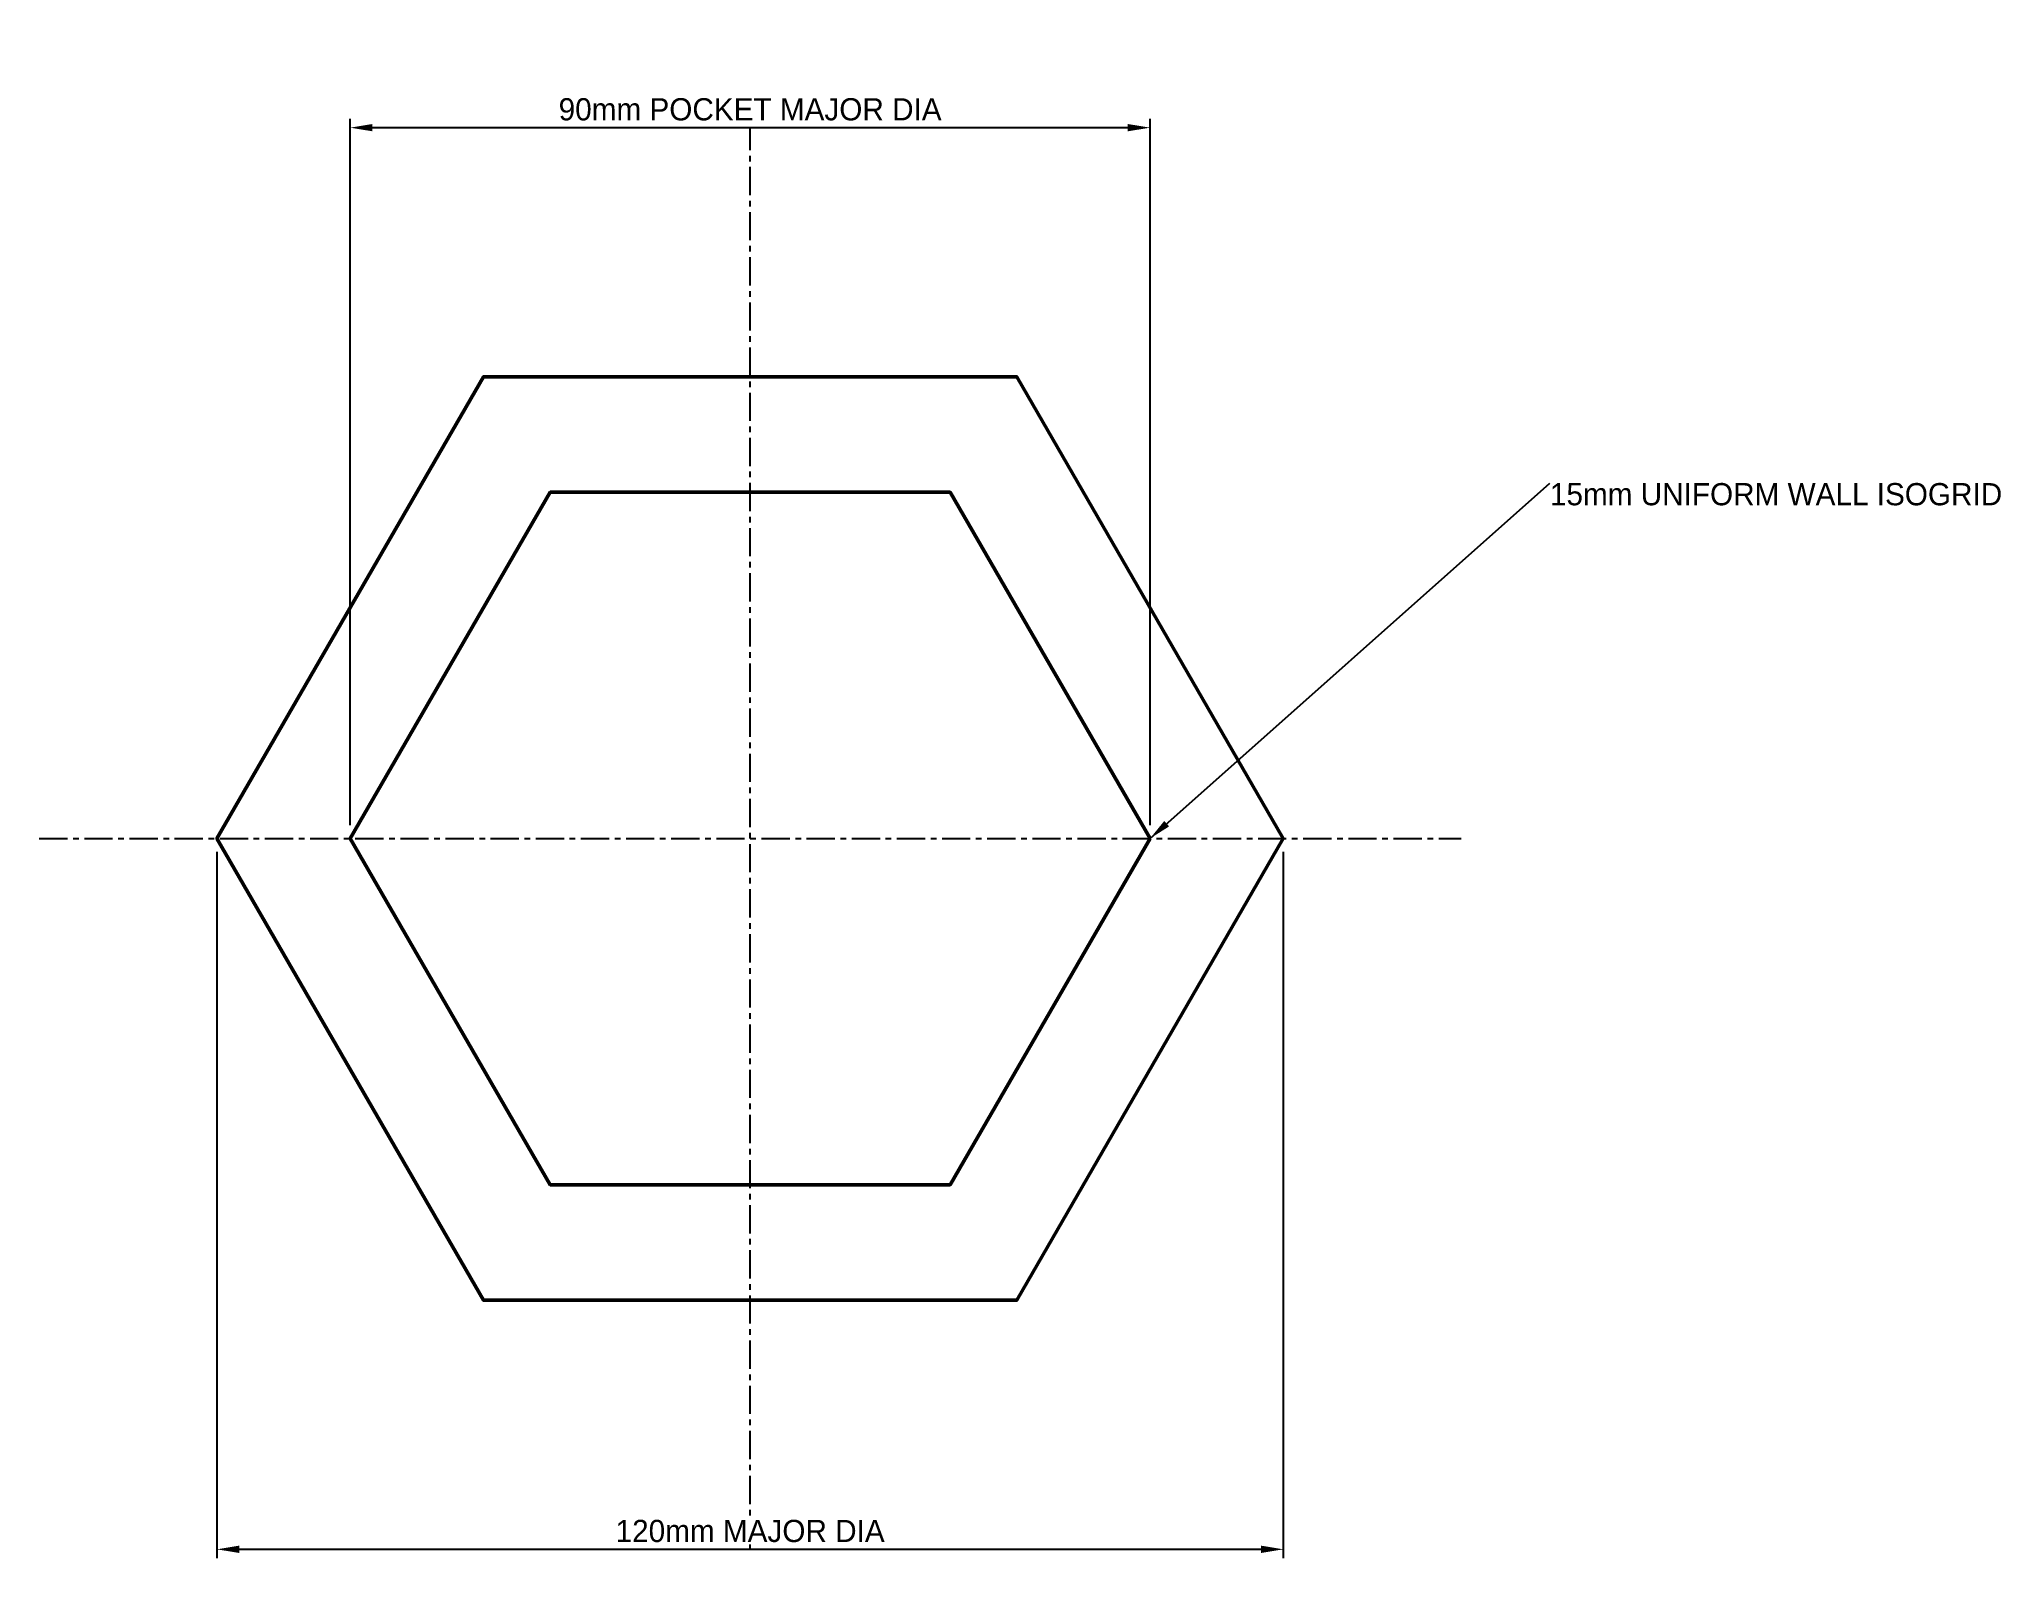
# Model space of a CAD drawing. Header units: metres. Extents: x 20 to 241, y 16 to 190.
import ezdxf

# ---------------------------------------------------------------- set-up
doc = ezdxf.new("R2010")
doc.units = ezdxf.units.M
doc.linetypes.add('CENTER', pattern=[5.08, 3.175, -0.635, 0.635, -0.635])
for name, color, linetype, lineweight in [('CENTERLINES', 7, 'CENTER', 25), ('DIMENSIONS', 7, 'Continuous', 25), ('GEOMETRY', 7, 'Continuous', 50)]:
    doc.layers.add(name, color=color, linetype=linetype, lineweight=lineweight)
doc.dimstyles.new('ENGINEERING_STYLE', dxfattribs={"dimtxt": 2.5, "dimasz": 2.5, "dimexe": 1, "dimexo": 1.5, "dimgap": 0.8, "dimtad": 1, "dimcen": 2.5, "dimazin": 3, "dimtfac": 1, "dimtmove": 0, "dimatfit": 3, "dimtfill": 1})

msp = doc.modelspace()

# ---------------------------------------------------------------- linework, layer by layer
at = {"layer": 'CENTERLINES'}
for p, q in [((100, 20), (100, 180)), ((20, 100), (180, 100))]:
    msp.add_line(p, q, dxfattribs=at)
at = {"layer": 'GEOMETRY'}
for points in [[(160, 100), (130, 151.962), (70, 151.962), (40, 100), (70, 48.038), (130, 48.038)], [(145, 100), (122.5, 138.971), (77.5, 138.971), (55, 100), (77.5, 61.029), (122.5, 61.029)]]:
    msp.add_lwpolyline(points, close=True, dxfattribs=at)

# ---------------------------------------------------------------- texts
at = {"layer": 'DIMENSIONS', "insert": (190, 140), "char_height": 2.5, "attachment_point": 1}
msp.add_mtext('15mm UNIFORM WALL ISOGRID', dxfattribs=at)

# ---------------------------------------------------------------- next in the draw order: dimensions: what is measured, and where the dimension line sits
at = {"layer": 'DIMENSIONS'}
msp.add_linear_dim(base=(40, 20), p1=(40, 100), p2=(160, 100), text='120mm MAJOR DIA', dimstyle='ENGINEERING_STYLE', dxfattribs=at).render()

# ---------------------------------------------------------------- next in the draw order: dimensions: what is measured, and where the dimension line sits
msp.add_linear_dim(base=(55, 180), p1=(55, 100), p2=(145, 100), text='90mm POCKET MAJOR DIA', dimstyle='ENGINEERING_STYLE', dxfattribs=at).render()

# ---------------------------------------------------------------- next in the draw order: leaders
msp.add_leader([(145, 100), (190, 140)], dimstyle='ENGINEERING_STYLE', dxfattribs=at)

doc.saveas('drawing.dxf')
